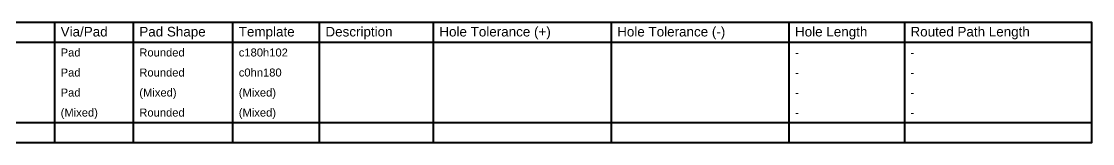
# Model space of a CAD drawing. Header units: inches. Extents: x 0 to 412, y -3 to 50.
# Drawn here: x 207.8 to 411.8, y -3.5 to 19.8 of the extents above; entities that cross this region are included whole.
import ezdxf

# ---------------------------------------------------------------- set-up
doc = ezdxf.new("R2010")
doc.units = ezdxf.units.IN
doc.layers.add('Drill Drawing', color=1, linetype='Continuous')
doc.styles.add('Arial', font='', dxfattribs={"height": 0.2})
doc.styles.get('Arial').set_extended_font_data('Arial')

msp = doc.modelspace()

# ---------------------------------------------------------------- linework, layer by layer
at = {"layer": 'Drill Drawing', "const_width": 0.381}
for points in [[(89.22, 19.57), (411.66, 19.57)], [(214.18, -3.29), (214.18, 19.57)], [(229.16, -3.29), (229.16, 19.57)], [(248.1, -3.29), (248.1, 19.57)], [(264.61, -3.29), (264.61, 19.57)], [(286.29, -3.29), (286.29, 19.57)], [(320.17, -3.29), (320.17, 19.57)], [(354.04, -3.29), (354.04, 19.57)], [(376.03, -3.29), (376.03, 19.57)], [(411.66, -3.29), (411.66, 19.57)], [(89.22, 15.76), (411.66, 15.76)], [(89.22, 0.52), (411.66, 0.52)], [(89.22, -3.29), (411.66, -3.29)]]:
    msp.add_lwpolyline(points, dxfattribs=at)
at = {"layer": 'Drill Drawing', "const_width": 0.191}
for points in [[(214.08, 19.57, 1), (214.27, 19.57, 1)], [(229.06, 19.57, 1), (229.25, 19.57, 1)], [(248.01, 19.57, 1), (248.2, 19.57, 1)], [(264.51, 19.57, 1), (264.7, 19.57, 1)], [(286.2, 19.57, 1), (286.39, 19.57, 1)], [(320.07, 19.57, 1), (320.26, 19.57, 1)], [(353.95, 19.57, 1), (354.14, 19.57, 1)], [(375.94, 19.57, 1), (376.13, 19.57, 1)], [(411.56, 19.57, 1), (411.75, 19.57, 1)], [(411.56, 19.57, 1), (411.75, 19.57, 1)], [(411.56, 15.76, 1), (411.75, 15.76, 1)], [(411.56, 0.52, 1), (411.75, 0.52, 1)], [(214.08, -3.29, 1), (214.27, -3.29, 1)], [(229.06, -3.29, 1), (229.25, -3.29, 1)], [(248.01, -3.29, 1), (248.2, -3.29, 1)], [(264.51, -3.29, 1), (264.7, -3.29, 1)], [(286.2, -3.29, 1), (286.39, -3.29, 1)], [(320.07, -3.29, 1), (320.26, -3.29, 1)], [(353.95, -3.29, 1), (354.14, -3.29, 1)], [(375.94, -3.29, 1), (376.13, -3.29, 1)], [(411.56, -3.29, 1), (411.75, -3.29, 1)], [(411.56, -3.29, 1), (411.75, -3.29, 1)]]:
    msp.add_lwpolyline(points, format="xyb", close=True, dxfattribs=at)

# ---------------------------------------------------------------- texts
at = {"layer": 'Drill Drawing', "style": 'Arial'}
for s, height, p in [('Via/Pad', 1.829, (215.32, 16.9)), ('Pad Shape', 1.829, (230.3, 16.9)), ('Template', 1.829, (249.24, 16.9)), ('Description', 1.8288, (265.75, 16.9)), ('Hole Tolerance (+)', 1.8288, (287.44, 16.9)), ('Hole Tolerance (-)', 1.8288, (321.31, 16.9)), ('Hole Length', 1.8288, (355.18, 16.9)), ('Routed Path Length', 1.8288, (377.17, 16.9)), ('Pad', 1.524, (215.32, 13.09)), ('Rounded', 1.524, (230.3, 13.09)), ('c180h102', 1.524, (249.24, 13.09)), ('-', 1.52, (355.18, 13.09)), ('-', 1.52, (377.17, 13.09)), ('Pad', 1.524, (215.32, 9.28)), ('Rounded', 1.524, (230.3, 9.28)), ('c0hn180', 1.524, (249.24, 9.28)), ('-', 1.52, (355.18, 9.28)), ('-', 1.52, (377.17, 9.28)), ('Pad', 1.524, (215.32, 5.47)), ('(Mixed)', 1.524, (230.3, 5.47)), ('(Mixed)', 1.524, (249.24, 5.47)), ('-', 1.52, (355.18, 5.47)), ('-', 1.52, (377.17, 5.47)), ('(Mixed)', 1.524, (215.32, 1.66)), ('Rounded', 1.524, (230.3, 1.66)), ('(Mixed)', 1.524, (249.24, 1.66)), ('-', 1.52, (355.18, 1.66)), ('-', 1.52, (377.17, 1.66))]:
    msp.add_text(s, height=height, dxfattribs=at).set_placement(p)

doc.saveas('drawing.dxf')
